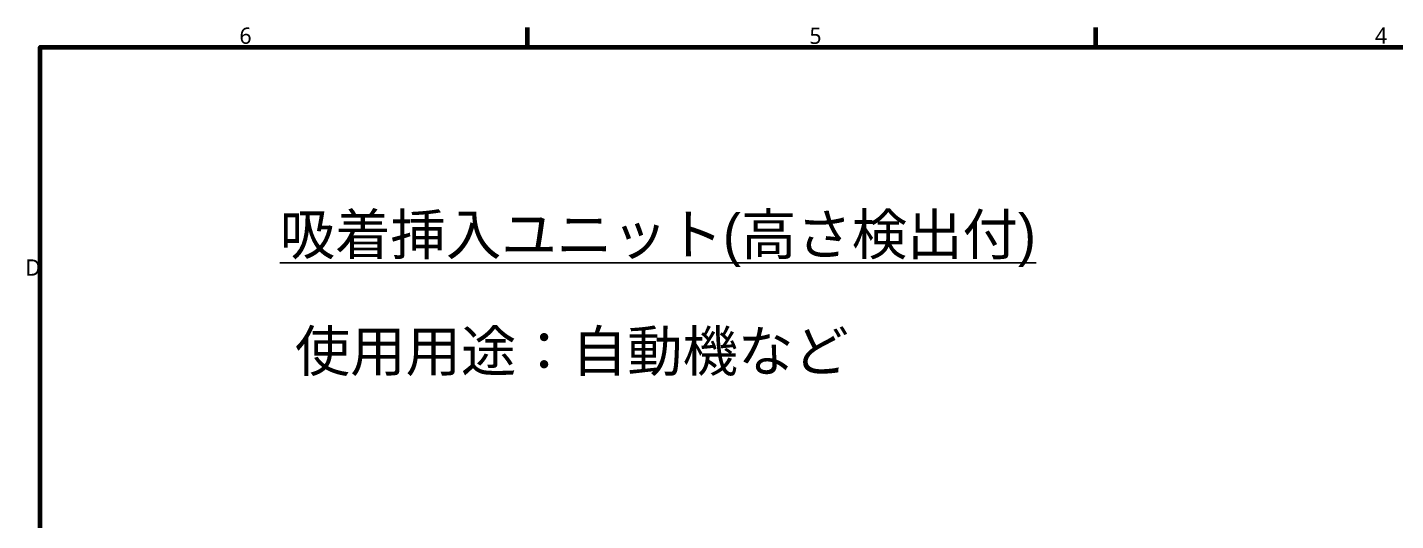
# Model space of a CAD drawing. Header units: millimetres. Extents: x 0 to 2100, y 0 to 1485.
# Drawn here: x 42 to 884, y 1144 to 1447 of the extents above; entities that cross this region are included whole.
import ezdxf

# ---------------------------------------------------------------- set-up
doc = ezdxf.new("R2010")
doc.units = ezdxf.units.MM
doc.header["$LTSCALE"] = 5
doc.layers.add('Border (ISO)', color=7, linetype='Continuous', lineweight=70)
doc.layers.add('Symbol (ISO)', color=7, linetype='Continuous', lineweight=25)
doc.styles.add('Note Text (JIS)', font='')
doc.styles.get('Note Text (JIS)').set_extended_font_data('Meiryo')

# ---------------------------------------------------------------- blocks, each defined once
blk = doc.blocks.new('図面枠 Default Border')
at = {"layer": 'Border (ISO)'}
for p, q in [((70, 287), (70, 289.4)), ((140, 287), (140, 289.4))]:
    blk.add_line(p, q, dxfattribs=at)
at = {"layer": 'Border (ISO)', "flags": 128}
blk.add_lwpolyline([(10, 10), (10, 287), (410, 287), (410, 10), (10, 10)], dxfattribs=at)
at = {"layer": 'Border (ISO)', "char_height": 2, "attachment_point": 7, "style": 'Note Text (JIS)'}
for s, insert in [('6', (34.55, 287.36)), ('5', (104.72, 287.36)), ('4', (174.36, 287.4)), ('D', (8.18, 258.87))]:
    blk.add_mtext(s, dxfattribs=dict(at, insert=insert))

msp = doc.modelspace()

# ---------------------------------------------------------------- block references
at = {"xscale": 5, "yscale": 5, "zscale": 5}
msp.add_blockref('図面枠 Default Border', (0, 0), dxfattribs=at)

# ---------------------------------------------------------------- texts
at = {"layer": 'Symbol (ISO)', "insert": (197.54, 1332.24), "char_height": 25, "width": 471.7381, "attachment_point": 1, "line_spacing_factor": 1.722016, "style": 'Note Text (JIS)'}
msp.add_mtext('{\\fメイリオ|b0|i0;\\H25.0000;\\L吸着挿入ユニット(高さ検出付)\\P\\l\\fメイリオ|b0|i0;\\H25.0000; 使用用途：自動機など}', dxfattribs=at)

doc.saveas('drawing.dxf')
